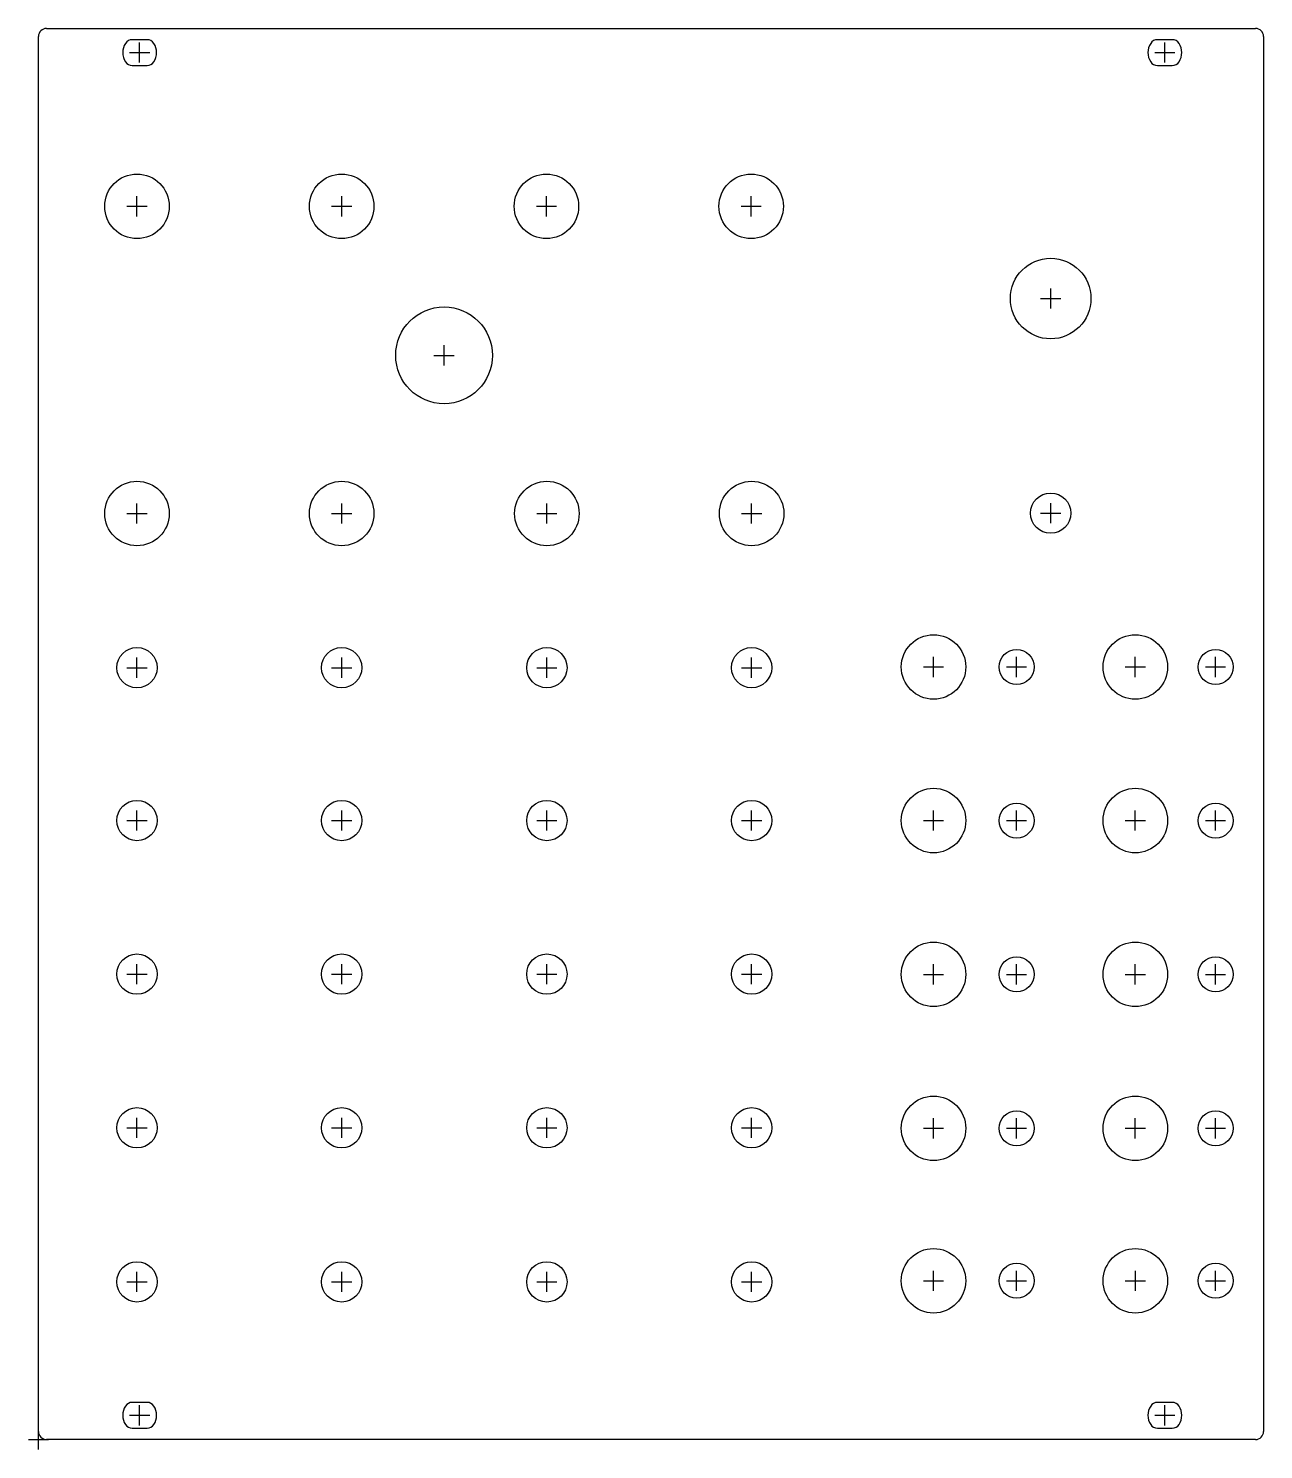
# Model space of a CAD drawing. Header units: millimetres. Extents: x -1 to 152, y -1 to 175.
import ezdxf

# ---------------------------------------------------------------- set-up
doc = ezdxf.new("R2010")
doc.units = ezdxf.units.MM
doc.layers.add('Bezugspunkte', color=1, linetype='CONTINUOUS')
doc.layers.add('Kontur', color=7, linetype='CONTINUOUS')

msp = doc.modelspace()

# ---------------------------------------------------------------- linework, layer by layer
at = {"layer": 'Bezugspunkte', "color": 1, "linetype": 'CONTINUOUS'}
for p, q in [((12.55, 170.754), (12.55, 173.254)), ((139.75, 170.754), (139.75, 173.254)), ((11.3, 172.004), (13.8, 172.004)), ((138.5, 172.004), (141, 172.004)), ((12.22, 151.686), (12.22, 154.186)), ((37.62, 151.686), (37.62, 154.186)), ((63.02, 151.686), (63.02, 154.186)), ((88.42, 151.686), (88.42, 154.186)), ((10.97, 152.936), (13.47, 152.936)), ((36.37, 152.936), (38.87, 152.936)), ((61.77, 152.936), (64.27, 152.936)), ((87.17, 152.936), (89.67, 152.936)), ((124.334, 141.504), (126.834, 141.504)), ((125.584, 140.254), (125.584, 142.754)), ((49.07, 134.456), (51.57, 134.456)), ((50.32, 133.206), (50.32, 135.706)), ((10.97, 114.838), (13.47, 114.838)), ((12.22, 113.588), (12.22, 116.088)), ((36.37, 114.838), (38.87, 114.838)), ((37.62, 113.588), (37.62, 116.088)), ((61.828, 114.838), (64.328, 114.838)), ((63.078, 113.588), (63.078, 116.088)), ((87.228, 114.838), (89.728, 114.838)), ((88.478, 113.588), (88.478, 116.088)), ((124.335, 114.882), (126.835, 114.882)), ((125.585, 113.632), (125.585, 116.132)), ((12.22, 94.47), (12.22, 96.97)), ((37.62, 94.47), (37.62, 96.97)), ((63.078, 94.47), (63.078, 96.97)), ((88.478, 94.47), (88.478, 96.97)), ((111.054, 94.56), (111.054, 97.06)), ((121.349, 94.56), (121.349, 97.06)), ((136.086, 94.56), (136.086, 97.06)), ((146.044, 94.56), (146.044, 97.06)), ((10.97, 95.72), (13.47, 95.72)), ((36.37, 95.72), (38.87, 95.72)), ((61.828, 95.72), (64.328, 95.72)), ((87.228, 95.72), (89.728, 95.72)), ((109.804, 95.81), (112.304, 95.81)), ((120.099, 95.81), (122.599, 95.81)), ((134.836, 95.81), (137.336, 95.81)), ((144.794, 95.81), (147.294, 95.81)), ((12.22, 75.511), (12.22, 78.011)), ((37.62, 75.511), (37.62, 78.011)), ((63.078, 75.511), (63.078, 78.011)), ((88.478, 75.511), (88.478, 78.011)), ((111.054, 75.507), (111.054, 78.007)), ((121.349, 75.507), (121.349, 78.007)), ((136.086, 75.507), (136.086, 78.007)), ((146.044, 75.507), (146.044, 78.007)), ((10.97, 76.761), (13.47, 76.761)), ((36.37, 76.761), (38.87, 76.761)), ((61.828, 76.761), (64.328, 76.761)), ((87.228, 76.761), (89.728, 76.761)), ((109.804, 76.757), (112.304, 76.757)), ((120.099, 76.757), (122.599, 76.757)), ((134.836, 76.757), (137.336, 76.757)), ((144.794, 76.757), (147.294, 76.757)), ((12.22, 56.461), (12.22, 58.961)), ((37.62, 56.461), (37.62, 58.961)), ((63.078, 56.461), (63.078, 58.961)), ((88.478, 56.461), (88.478, 58.961)), ((111.054, 56.438), (111.054, 58.938)), ((121.349, 56.438), (121.349, 58.938)), ((136.086, 56.438), (136.086, 58.938)), ((146.044, 56.438), (146.044, 58.938)), ((10.97, 57.711), (13.47, 57.711)), ((36.37, 57.711), (38.87, 57.711)), ((61.828, 57.711), (64.328, 57.711)), ((87.228, 57.711), (89.728, 57.711)), ((109.804, 57.688), (112.304, 57.688)), ((120.099, 57.688), (122.599, 57.688)), ((134.836, 57.688), (137.336, 57.688)), ((144.794, 57.688), (147.294, 57.688)), ((12.22, 37.411), (12.22, 39.911)), ((37.62, 37.411), (37.62, 39.911)), ((63.078, 37.411), (63.078, 39.911)), ((88.478, 37.411), (88.478, 39.911)), ((111.054, 37.343), (111.054, 39.843)), ((121.349, 37.343), (121.349, 39.843)), ((136.086, 37.343), (136.086, 39.843)), ((146.044, 37.343), (146.044, 39.843)), ((10.97, 38.661), (13.47, 38.661)), ((36.37, 38.661), (38.87, 38.661)), ((61.828, 38.661), (64.328, 38.661)), ((87.228, 38.661), (89.728, 38.661)), ((109.804, 38.593), (112.304, 38.593)), ((120.099, 38.593), (122.599, 38.593)), ((134.836, 38.593), (137.336, 38.593)), ((144.794, 38.593), (147.294, 38.593)), ((10.97, 19.546), (13.47, 19.546)), ((12.22, 18.296), (12.22, 20.796)), ((36.37, 19.546), (38.87, 19.546)), ((37.62, 18.296), (37.62, 20.796)), ((61.828, 19.546), (64.328, 19.546)), ((63.078, 18.296), (63.078, 20.796)), ((87.228, 19.546), (89.728, 19.546)), ((88.478, 18.296), (88.478, 20.796)), ((109.8, 19.686), (112.3, 19.686)), ((111.05, 18.436), (111.05, 20.936)), ((120.099, 19.686), (122.599, 19.686)), ((121.349, 18.436), (121.349, 20.936)), ((134.84, 19.686), (137.34, 19.686)), ((136.09, 18.436), (136.09, 20.936)), ((144.794, 19.686), (147.294, 19.686)), ((146.044, 18.436), (146.044, 20.936)), ((12.55, 1.754), (12.55, 4.254)), ((139.75, 1.754), (139.75, 4.254)), ((11.3, 3.004), (13.8, 3.004)), ((138.5, 3.004), (141, 3.004)), ((-1.25, 0), (1.25, 0)), ((-1.25, 0), (1.25, 0)), ((0, -1.25), (0, 1.25)), ((0, -1.25), (0, 1.25))]:
    msp.add_line(p, q, dxfattribs=at)
at = {"layer": 'Kontur', "color": 7, "linetype": 'CONTINUOUS'}
for p, q in [((1, 175), (151, 175)), ((0, 1), (0, 174)), ((13.472, 173.604), (11.628, 173.604)), ((140.672, 173.604), (138.828, 173.604)), ((152, 174), (152, 1)), ((11.628, 170.404), (13.472, 170.404)), ((138.828, 170.404), (140.672, 170.404)), ((13.472, 4.604), (11.628, 4.604)), ((140.672, 4.604), (138.828, 4.604)), ((151, 0), (1, 0)), ((11.628, 1.404), (13.472, 1.404)), ((138.828, 1.404), (140.672, 1.404))]:
    msp.add_line(p, q, dxfattribs=at)
for centre, radius in [((12.22, 152.936), 4), ((37.62, 152.936), 4), ((63.02, 152.936), 4), ((88.42, 152.936), 4), ((125.584, 141.504), 5), ((50.32, 134.456), 6), ((12.22, 114.838), 4), ((37.62, 114.838), 4), ((63.078, 114.838), 4), ((88.478, 114.838), 4), ((125.585, 114.882), 2.5), ((111.054, 95.81), 4), ((136.086, 95.81), 4), ((12.22, 95.72), 2.5), ((37.62, 95.72), 2.5), ((63.078, 95.72), 2.5), ((88.478, 95.72), 2.5), ((121.349, 95.81), 2.175), ((146.044, 95.81), 2.175), ((111.054, 76.757), 4), ((136.086, 76.757), 4), ((12.22, 76.761), 2.5), ((37.62, 76.761), 2.5), ((63.078, 76.761), 2.5), ((88.478, 76.761), 2.5), ((121.349, 76.757), 2.175), ((146.044, 76.757), 2.175), ((111.054, 57.688), 4), ((136.086, 57.688), 4), ((12.22, 57.711), 2.5), ((37.62, 57.711), 2.5), ((63.078, 57.711), 2.5), ((88.478, 57.711), 2.5), ((121.349, 57.688), 2.175), ((146.044, 57.688), 2.175), ((111.054, 38.593), 4), ((136.086, 38.593), 4), ((12.22, 38.661), 2.5), ((37.62, 38.661), 2.5), ((63.078, 38.661), 2.5), ((88.478, 38.661), 2.5), ((121.349, 38.593), 2.175), ((146.044, 38.593), 2.175), ((111.05, 19.686), 4), ((136.09, 19.686), 4), ((12.22, 19.546), 2.5), ((37.62, 19.546), 2.5), ((63.078, 19.546), 2.5), ((88.478, 19.546), 2.5), ((121.349, 19.686), 2.175), ((146.044, 19.686), 2.175)]:
    msp.add_circle(centre, radius, dxfattribs=at)
for centre, radius, start, end in [((1, 174), 1, 90, 180), ((151, 174), 1, 0, 90), ((12.55, 172.004), 2.09967, 146.95325, 213.04675), ((11.62844, 172.604), 1, 90.02499, 146.97534), ((13.47156, 172.604), 1, 33.02466, 89.97501), ((12.55, 172.004), 2.09967, 326.95325, 393.04675), ((139.75, 172.004), 2.09967, 146.95325, 213.04675), ((138.82844, 172.604), 1, 90.02499, 146.97534), ((140.67156, 172.604), 1, 33.02466, 89.97501), ((139.75, 172.004), 2.09967, 326.95325, 393.04675), ((11.62844, 171.404), 1, 213.02466, 269.97501), ((13.47156, 171.404), 1, 270.02499, 326.97534), ((138.82844, 171.404), 1, 213.02466, 269.97501), ((140.67156, 171.404), 1, 270.02499, 326.97534), ((12.55, 3.004), 2.09967, 146.95325, 213.04675), ((11.62844, 3.604), 1, 90.02499, 146.97534), ((13.47156, 3.604), 1, 33.02466, 89.97501), ((12.55, 3.004), 2.09967, 326.95325, 393.04675), ((139.75, 3.004), 2.09967, 146.95325, 213.04675), ((138.82844, 3.604), 1, 90.02499, 146.97534), ((140.67156, 3.604), 1, 33.02466, 89.97501), ((139.75, 3.004), 2.09967, 326.95325, 393.04675), ((11.62844, 2.404), 1, 213.02466, 269.97501), ((13.47156, 2.404), 1, 270.02499, 326.97534), ((138.82844, 2.404), 1, 213.02466, 269.97501), ((140.67156, 2.404), 1, 270.02499, 326.97534), ((1, 1), 1, 180, 270), ((151, 1), 1, -90, 0)]:
    msp.add_arc(centre, radius, start, end, dxfattribs=at)

doc.saveas('drawing.dxf')
